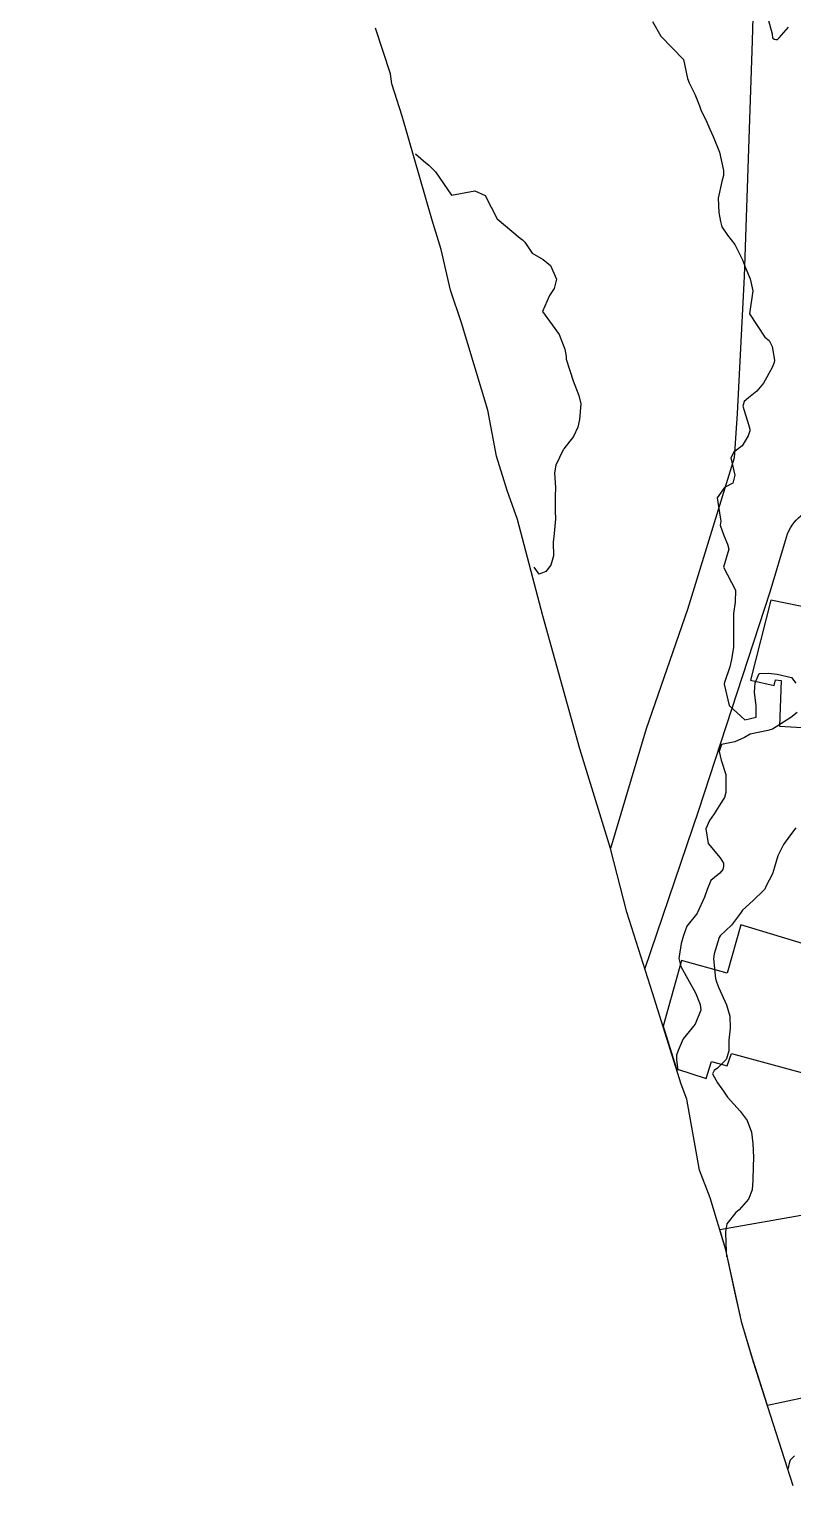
# Model space of a CAD drawing. Header units: metres. Extents: x 292545 to 299085, y 7450245 to 7463078.
# Drawn here: x 298456.3 to 298522.6, y 7450741.7 to 7450868.1 of the extents above; entities that cross this region are included whole.
import ezdxf

# ---------------------------------------------------------------- set-up
doc = ezdxf.new("R2010")
doc.units = ezdxf.units.M
for name, color, linetype in [('Area', 45, 'Continuous'), ('Curvas de Nivel 1m', 11, 'Continuous'), ('Curvas de Nivel 5m', 15, 'Continuous'), ('Edificações', 30, 'Continuous'), ('Vias Primárias', 230, 'Continuous')]:
    doc.layers.add(name, color=color, linetype=linetype)

msp = doc.modelspace()

# ---------------------------------------------------------------- linework, layer by layer
at = {"layer": 'Area'}
msp.add_polyline3d([(298522.65, 7450741.66, 742.73), (298519.22, 7450752.4, 748.68), (298518.2, 7450755.8, 748.76), (298516.82, 7450762.16, 748.69), (298515.45, 7450766.67, 744.95), (298514.52, 7450769.05, 745.14), (298513.42, 7450775.22, 744.95), (298512.95, 7450776.52, 751.57), (298510.45, 7450784.44, 746.24), (298508.21, 7450791.46, 746.3), (298506.79, 7450796.99, 746.45), (298504.15, 7450805.62, 746.27), (298500.91, 7450817.18, 754.42), (298498.71, 7450825.53, 747.07), (298497.82, 7450828.06, 752.78), (298496.9, 7450831.04, 747.45), (298496.16, 7450835.03, 752.67), (298493.85, 7450842.59, 747.46), (298492.9, 7450845.43, 747.31), (298492.09, 7450848.98, 756.07), (298491.27, 7450851.61, 754.7), (298488.72, 7450860.55, 747.14), (298487.82, 7450863.35, 758.04), (298487.68, 7450864.21, 755.21), (298486.4, 7450868.17, 746.98)], dxfattribs=at)
at = {"layer": 'Curvas de Nivel 1m', "flags": 128}
for points, elevation in [([(298510.45, 7450868.75), (298511.16, 7450867.47), (298513.14, 7450865.45), (298513.49, 7450863.81), (298513.62, 7450863.44), (298514.11, 7450862.44), (298514.53, 7450861.43), (298514.68, 7450861.01), (298515.08, 7450860.22), (298515.43, 7450859.42), (298515.71, 7450858.77), (298516.26, 7450857.41), (298516.62, 7450855.81), (298516.62, 7450855.4), (298516.48, 7450854.87), (298516.14, 7450853.41), (298516.21, 7450852.19), (298516.34, 7450851.41), (298516.48, 7450850.92), (298516.96, 7450850.21), (298517.61, 7450849.39), (298518.25, 7450848.08), (298518.51, 7450847.38), (298518.92, 7450846.41), (298519.16, 7450845.38), (298518.88, 7450843.38), (298520.21, 7450841.36), (298520.57, 7450841.08), (298520.84, 7450840.55), (298521.03, 7450839.35), (298521.01, 7450839.17), (298520.83, 7450838.72), (298520.08, 7450837.36), (298519.52, 7450836.66), (298518.79, 7450836.08), (298518.4, 7450835.77), (298518.3, 7450835.38), (298518.77, 7450833.77), (298518.89, 7450833.38), (298518.9, 7450833.24), (298518.76, 7450832.79), (298518.22, 7450831.92), (298517.51, 7450831.39), (298517.24, 7450830.89), (298517.59, 7450829.39), (298517.41, 7450828.69), (298516.7, 7450828.31), (298516.07, 7450827.41), (298516.32, 7450825.75), (298516.37, 7450825.4), (298516.31, 7450825.05), (298516.65, 7450824.15), (298516.97, 7450823.4), (298517.08, 7450822.95), (298516.62, 7450821.4), (298517.66, 7450819.39), (298517.63, 7450818.35), (298517.49, 7450817.39), (298517.48, 7450816.47), (298517.49, 7450815.39), (298517.47, 7450814.46), (298517.32, 7450813.39), (298517.16, 7450812.75), (298516.7, 7450811.4), (298516.67, 7450811.23), (298517.1, 7450809.39), (298518.46, 7450808.16), (298519.46, 7450808.37), (298519.46, 7450809.37), (298519.31, 7450810.56), (298519.37, 7450811.37), (298519.7, 7450812.17), (298520.51, 7450812.21), (298521.27, 7450812.11), (298522.51, 7450811.83), (298522.88, 7450811.33)], 746), ([(298489.85, 7450857.28), (298490.56, 7450856.67), (298491.03, 7450856.28), (298491.61, 7450855.7), (298493, 7450853.69), (298495.01, 7450854.05), (298495.91, 7450853.65), (298496.97, 7450851.64), (298498.96, 7450849.96), (298499.16, 7450849.82), (298499.36, 7450849.61), (298500, 7450848.66), (298500.94, 7450848.09), (298501.58, 7450847.58), (298502.1, 7450846.4), (298501.91, 7450845.58), (298501.5, 7450844.98), (298500.88, 7450843.59), (298502.35, 7450841.58), (298502.84, 7450840.33), (298502.95, 7450839.68), (298502.94, 7450839.57), (298502.95, 7450839.45), (298503.55, 7450837.56), (298504.05, 7450836.3), (298504.22, 7450835.56), (298504.12, 7450834.2), (298503.97, 7450833.56), (298503.58, 7450832.73), (298502.74, 7450831.66), (298502.71, 7450831.6), (298502.69, 7450831.57), (298502.06, 7450830.24), (298501.93, 7450829.58), (298502.01, 7450828.27), (298502, 7450827.58), (298502, 7450826.25), (298502.03, 7450825.58), (298501.9, 7450824.33), (298501.82, 7450823.58), (298501.84, 7450822.37), (298501.63, 7450821.58), (298501.18, 7450821.02), (298500.61, 7450820.8), (298500.16, 7450821.4)], 747), ([(298523.01, 7450808.78), (298522.46, 7450808.35), (298520.86, 7450807.35), (298520.45, 7450807.21), (298518.93, 7450806.89), (298518.45, 7450806.62), (298517.6, 7450806.23), (298516.44, 7450806), (298516.24, 7450805.4), (298516.42, 7450804.66), (298516.81, 7450803.4), (298516.82, 7450801.84), (298516.69, 7450801.41), (298516.57, 7450801.22), (298516.38, 7450800.92), (298515.79, 7450799.98), (298515.4, 7450799.42), (298515.08, 7450798.69), (298515.28, 7450797.42), (298516.32, 7450796.18), (298516.62, 7450795.71), (298516.62, 7450795.41), (298516.55, 7450795.16), (298516.3, 7450794.83), (298515.52, 7450794.2), (298515.2, 7450793.42), (298514.95, 7450792.75), (298514.36, 7450791.43), (298514.33, 7450791.36), (298514.26, 7450791.27), (298513.44, 7450790.24), (298513.15, 7450789.44), (298512.93, 7450788.75), (298512.74, 7450787.44), (298512.92, 7450786.73), (298513.62, 7450785.44), (298514.18, 7450784.44), (298514.59, 7450783.43), (298514.64, 7450782.94), (298514.15, 7450781.73), (298514.02, 7450781.56), (298513.9, 7450781.43), (298513.12, 7450780.45), (298512.68, 7450779.44), (298512.53, 7450779.03), (298512.52, 7450778.63), (298512.66, 7450777.74)], 746), ([(298522.77, 7450744.26), (298522.41, 7450743.9), (298522.29, 7450743.53), (298522.22, 7450743.16)], 744)]:
    msp.add_lwpolyline(points, dxfattribs=dict(at, elevation=elevation))
at = {"layer": 'Curvas de Nivel 5m', "elevation": 745, "flags": 128}
for points in [[(298520.39, 7450869.36), (298520.83, 7450867.69), (298520.88, 7450867.35), (298521.02, 7450867.21), (298521.16, 7450867.18), (298521.31, 7450867.2), (298521.45, 7450867.35), (298522.25, 7450868.27)], [(298522.89, 7450798.78), (298522.34, 7450798.06), (298521.81, 7450797.34), (298521.33, 7450796.35), (298521.03, 7450795.35), (298520.86, 7450794.79), (298520.29, 7450793.67), (298520.19, 7450793.46), (298520.12, 7450793.36), (298519.18, 7450792.47), (298518.27, 7450791.62), (298518.08, 7450791.38), (298517.31, 7450790.33), (298516.33, 7450789.41), (298516.23, 7450789.26), (298515.8, 7450787.83), (298515.73, 7450787.41), (298515.92, 7450785.69), (298516, 7450785.41), (298516.19, 7450784.94), (298516.86, 7450783.4), (298517.17, 7450782.42), (298517.18, 7450781.39), (298517.08, 7450780.34), (298517.07, 7450779.4), (298516.85, 7450778.66), (298516.1, 7450777.93), (298515.81, 7450777.7), (298515.66, 7450777.41), (298516.09, 7450776.64), (298516.6, 7450775.93), (298516.96, 7450775.4), (298518.05, 7450774.17), (298518.68, 7450773.37), (298519.05, 7450772.35), (298519.15, 7450771.37), (298519.22, 7450770.16), (298519.2, 7450769.37), (298519.16, 7450768.19), (298519.1, 7450767.37), (298518.79, 7450766.55), (298517.96, 7450765.61), (298517.69, 7450765.38), (298516.91, 7450764.42), (298516.78, 7450763.7), (298516.82, 7450762.69), (298516.87, 7450761.53)]]:
    msp.add_lwpolyline(points, dxfattribs=at)
at = {"layer": 'Edificações'}
for points in [[(298527.34, 7450817.84), (298523.27, 7450818.01), (298520.72, 7450818.54), (298518.95, 7450811.58), (298521, 7450811.13), (298521.14, 7450811.63), (298521.61, 7450811.57), (298521.47, 7450807.6), (298539.32, 7450806.57), (298537.92, 7450812.98), (298535.32, 7450813.24), (298535.64, 7450815.99), (298537.92, 7450815.93), (298537.16, 7450820.47), (298536.43, 7450820.53), (298536.52, 7450821.85), (298528.01, 7450822.63), (298527.91, 7450821.45), (298527.52, 7450821.46)], [(298527.39, 7450787.55), (298518.11, 7450790.35), (298516.94, 7450786.17), (298512.97, 7450787.26), (298511.37, 7450781.55), (298512.52, 7450777.87), (298515.1, 7450777.02), (298515.57, 7450778.5), (298516.93, 7450778.11), (298517.3, 7450779.19), (298524.55, 7450777.22)], [(298516.82, 7450762.16), (298516.29, 7450763.9), (298523.86, 7450765.25), (298525.64, 7450757.93), (298523.48, 7450757.43), (298525.34, 7450749.69), (298520.42, 7450748.64), (298519.15, 7450752.62), (298518.2, 7450755.8), (298517.64, 7450758.4)]]:
    msp.add_lwpolyline(points, close=True, dxfattribs=at)
at = {"layer": 'Vias Primárias'}
for points, elevation in [([(298456.31, 7450974.1), (298512, 7450973.02, -0.291068), (298520.45, 7450967.41), (298520.4, 7450951.57), (298520.17, 7450931.92), (298519.71, 7450909.66), (298519.71, 7450888.31), (298519.09, 7450867.08), (298518.41, 7450846.63), (298517.79, 7450834.72), (298517.53, 7450830.9), (298513.49, 7450817.72), (298509.9, 7450807.36), (298506.79, 7450796.99)], 739.56), ([(298509.79, 7450786.52), (298514.47, 7450800.3), (298520.66, 7450819.27), (298522.08, 7450824.01, -0.314622), (298525.42, 7450826.67), (298528.52, 7450826.72)], 746.26)]:
    msp.add_lwpolyline(points, format="xyb", dxfattribs=dict(at, elevation=elevation))

doc.saveas('drawing.dxf')
